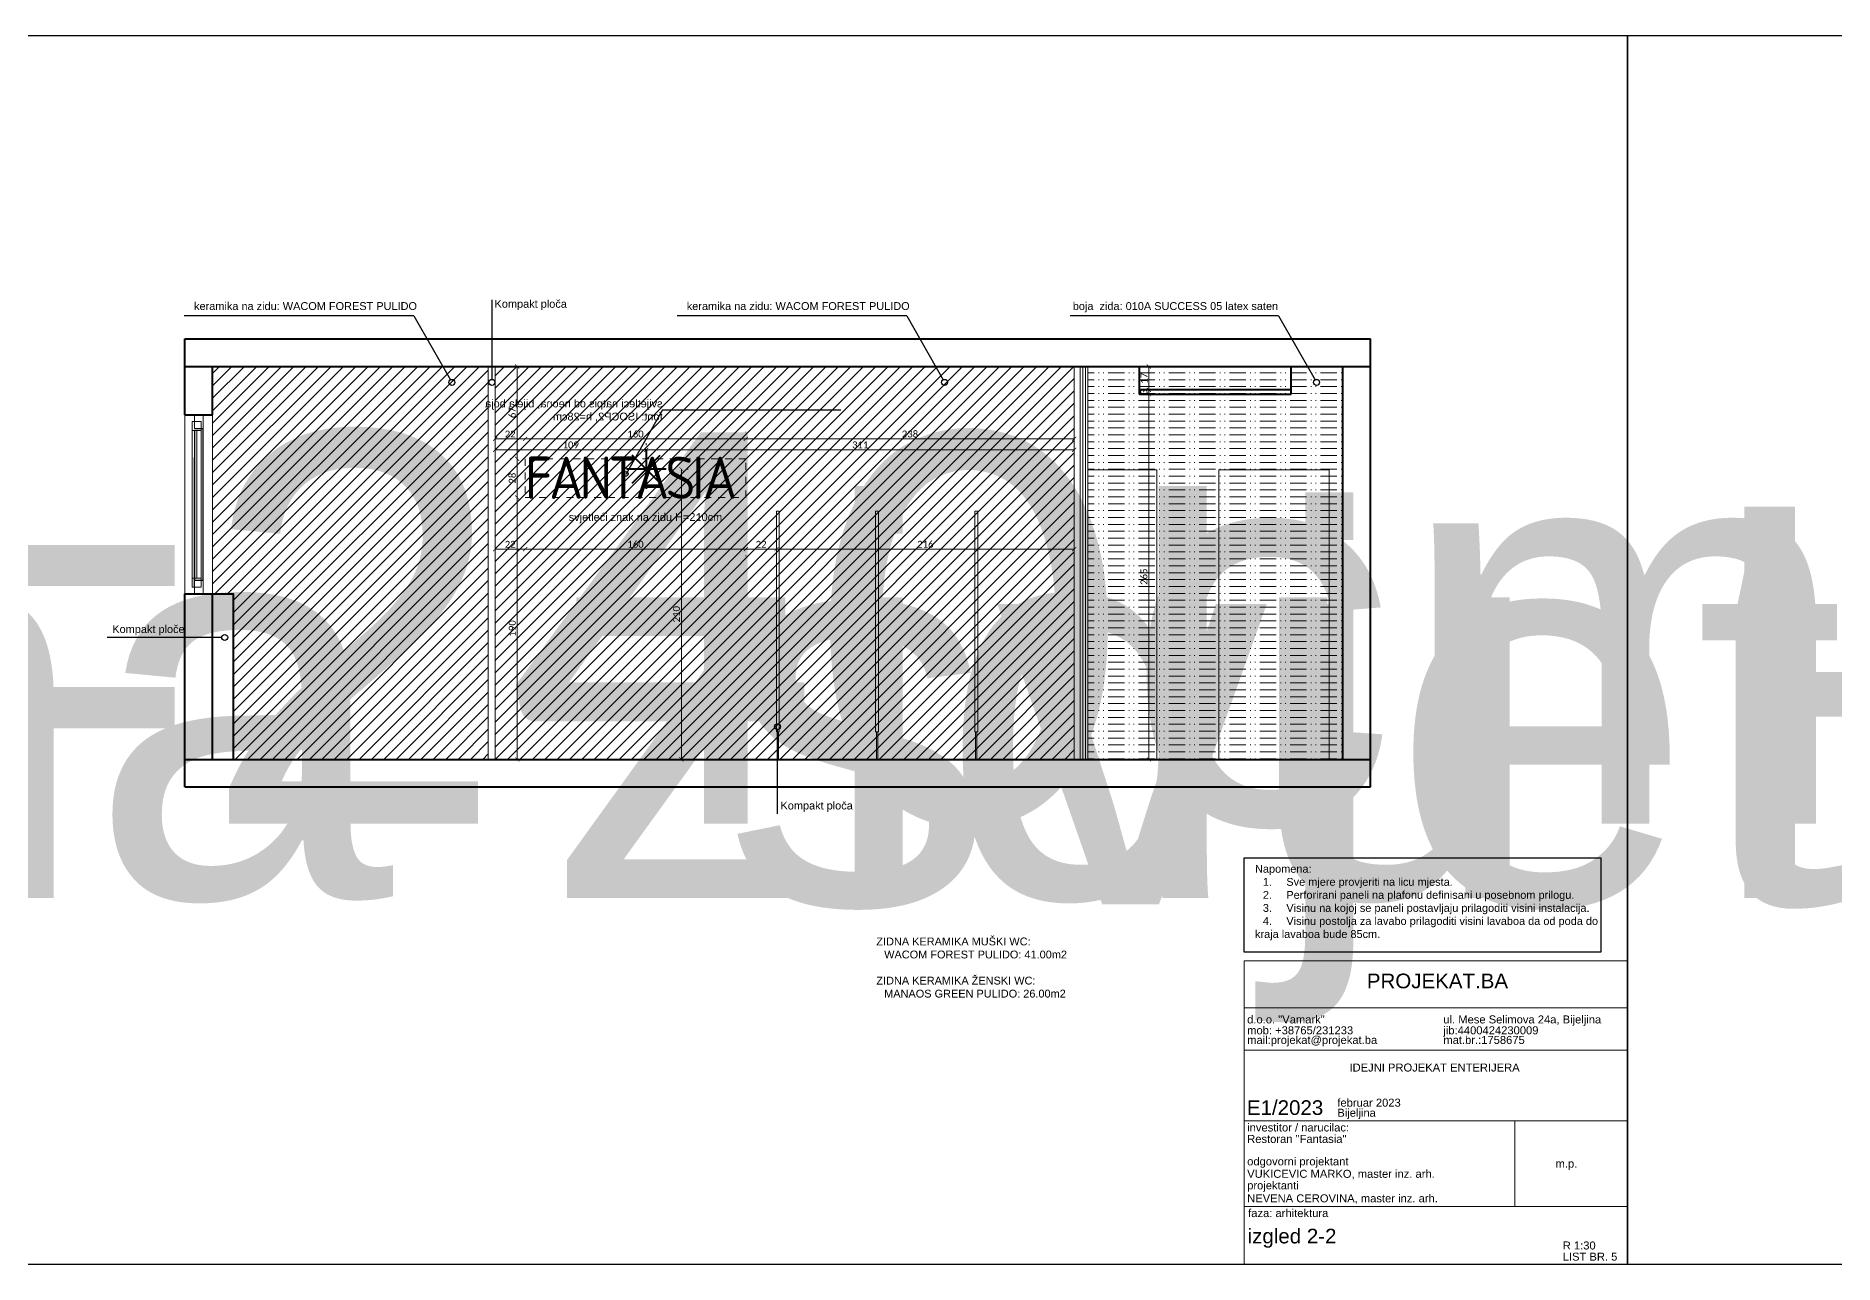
# Model space of a CAD drawing. Header units: centimetres. Extents: x -26724 to 60145, y -23645 to 6771.
# Drawn here: x 7098 to 8403, y 4039 to 4930 of the extents above; entities that cross this region are included whole.
import ezdxf

# ---------------------------------------------------------------- set-up
doc = ezdxf.new("R2010")
doc.units = ezdxf.units.CM
for name, pattern in [('AUSGEZOGEN', [0]), ('DALEKOVOD_VN', [5, 2.5, -2.5]), ('PUNKT2_S9', [0.35, 0.15, -0.1, 0, -0.1])]:
    doc.linetypes.add(name, pattern=pattern)
for name, color, linetype, lineweight in [('2.IZGLED', 7, 'Continuous', 13), ('4.KOTE', 88, 'Continuous', 15), ('kote', 7, 'Continuous', 20), ('XR$5$Fenster', 252, 'PUNKT2_S9', 13), ('XR$5$Tuerrahmen', 252, 'PUNKT2_S9', 13), ('zid', 7, 'Continuous', 40)]:
    doc.layers.add(name, color=color, linetype=linetype, lineweight=lineweight)
doc.layers.add('3.IZGLED 2', color=7, linetype='Continuous', lineweight=9, true_color=0x4a4a4a)
for name, color, linetype in [('pozicije', 7, 'Continuous'), ('tekst', 7, 'Continuous'), ('tekst @ 1', 7, 'Continuous'), ('tekst @ 50', 7, 'Continuous')]:
    doc.layers.add(name, color=color, linetype=linetype)
doc.styles.add('0.15', font='arial.ttf', dxfattribs={"height": 0.15})
doc.styles.add('Notes', font='arial.ttf', dxfattribs={"height": 3})
doc.styles.get("Standard").update_dxf_attribs({"font": 'calibri.ttf'})
doc.dimstyles.new('ja 1 30 izgledi zidova', dxfattribs={"dimtxt": 5, "dimasz": 3, "dimexe": 5, "dimexo": 5, "dimgap": 1, "dimtad": 1, "dimdec": 0, "dimtxsty": 'Standard', "dimblk": 'ARCHTICK', "dimcen": 2.5, "dimclrd": 256, "dimclrt": 7, "dimadec": 0, "dimazin": 0, "dimtfac": 1, "dimtdec": 0, "dimtix": 1, "dimtmove": 1, "dimatfit": 3, "dimldrblk": 'ARCHTICK', "dimfxl": 5, "dimfxlon": 1, "dimlwd": 0, "dimlwe": 9, "dimarcsym": 0})

# ---------------------------------------------------------------- blocks, each defined once
blk = doc.blocks.new('_ArchTick')
at = {"color": 0, "linetype": 'ByBlock', "const_width": 0.15}
blk.add_lwpolyline([(-0.5, -0.5), (0.5, 0.5)], dxfattribs=at)
blk = doc.blocks.new('*D2209')
at = {"layer": '4.KOTE', "color": 0, "lineweight": 9, "transparency": 16777216}
for p, q in [((7900.7, 4673.2), (7910.7, 4673.2)), ((7900.7, 4670.2), (7910.7, 4670.2))]:
    blk.add_line(p, q, dxfattribs=at)
at = {"layer": '4.KOTE', "lineweight": 0, "transparency": 16777216}
for p, q in [((7905.7, 4673.2), (7905.7, 4676.2)), ((7905.7, 4670.2), (7905.7, 4673.2)), ((7905.7, 4670.2), (7905.7, 4667.2))]:
    blk.add_line(p, q, dxfattribs=at)
at = {"layer": 'Defpoints', "color": 0, "transparency": 16777216}
for p in [(7893.2, 4673.2), (7893.2, 4670.2), (7905.7, 4673.2)]:
    blk.add_point(p, dxfattribs=at)
at = {"layer": '4.KOTE', "lineweight": 0, "transparency": 16777216, "xscale": 3, "yscale": 3, "zscale": 3}
for p, rotation in [((7905.7, 4673.2), 270), ((7905.7, 4670.2), 90)]:
    blk.add_blockref('_ArchTick', p, dxfattribs=dict(at, rotation=rotation))
at = {"layer": '4.KOTE', "color": 7, "transparency": 16777216, "insert": (7902.1, 4671.7), "char_height": 5, "attachment_point": 5, "rotation": 90}
blk.add_mtext('3', dxfattribs=at)
blk = doc.blocks.new('*D2210')
at = {"layer": '4.KOTE', "color": 0, "lineweight": 9, "transparency": 16777216}
for p, q in [((7900.7, 4690.2), (7910.7, 4690.2)), ((7900.7, 4673.2), (7910.7, 4673.2))]:
    blk.add_line(p, q, dxfattribs=at)
at = {"layer": '4.KOTE', "lineweight": 0, "transparency": 16777216}
blk.add_line((7905.7, 4673.2), (7905.7, 4690.2), dxfattribs=at)
at = {"layer": 'Defpoints', "color": 0, "transparency": 16777216}
for p in [(7893.2, 4690.2), (7905.7, 4690.2), (7893.2, 4673.2)]:
    blk.add_point(p, dxfattribs=at)
at = {"layer": '4.KOTE', "lineweight": 0, "transparency": 16777216, "xscale": 3, "yscale": 3, "zscale": 3}
for p, rotation in [((7905.7, 4690.2), 90), ((7905.7, 4673.2), 270)]:
    blk.add_blockref('_ArchTick', p, dxfattribs=dict(at, rotation=rotation))
at = {"layer": '4.KOTE', "color": 7, "transparency": 16777216, "insert": (7902.2, 4681.7), "char_height": 5, "attachment_point": 5, "rotation": 90}
blk.add_mtext('17', dxfattribs=at)
blk = doc.blocks.new('*D2276')
at = {"layer": '4.KOTE', "color": 0, "lineweight": 9, "transparency": 16777216}
for p, q in [((7910.7, 4670.2), (7900.7, 4670.2)), ((7910.7, 4405.2), (7900.7, 4405.2))]:
    blk.add_line(p, q, dxfattribs=at)
at = {"layer": '4.KOTE', "lineweight": 0, "transparency": 16777216}
blk.add_line((7905.7, 4670.2), (7905.7, 4405.2), dxfattribs=at)
at = {"layer": 'Defpoints', "color": 0, "transparency": 16777216}
for p in [(8009, 4670.2), (7905.7, 4405.2), (8009, 4405.2)]:
    blk.add_point(p, dxfattribs=at)
at = {"layer": '4.KOTE', "lineweight": 0, "transparency": 16777216, "xscale": 3, "yscale": 3, "zscale": 3}
for p, rotation in [((7905.7, 4670.2), 90), ((7905.7, 4405.2), 270)]:
    blk.add_blockref('_ArchTick', p, dxfattribs=dict(at, rotation=rotation))
at = {"layer": '4.KOTE', "color": 7, "transparency": 16777216, "insert": (7902.1, 4537.7), "char_height": 5, "attachment_point": 5, "rotation": 90}
blk.add_mtext('265', dxfattribs=at)
blk = doc.blocks.new('*U3253')
at = {"layer": 'tekst @ 50', "color": 240, "ltscale": 0.8, "insert": (10016.3, 4588.5, -1316.7), "char_height": 283.795, "attachment_point": 3, "style": 'Notes'}
blk.add_mtext_dynamic_manual_height_columns('svjetle{\\fArial|b0|i0|c238|p34;ći znak na zidu H=}2{\\fCalibri|b0|i0|c238|p34;1}0cm ', width=6247.49, gutter_width=625, heights=[0], dxfattribs=at)
blk = doc.blocks.new('*U3254')
at = {"layer": 'tekst @ 50', "color": 240, "ltscale": 0.8, "insert": (8415.7, 4642.3, -1316.7), "char_height": 283.795, "attachment_point": 3, "style": 'Notes'}
blk.add_mtext_dynamic_manual_height_columns('svjetle{\\fArial|b0|i0|c238|p34;ći znak na zidu H=}2{\\fCalibri|b0|i0|c238|p34;40}cm ', width=6247.49, gutter_width=625, heights=[0], dxfattribs=at)
blk = doc.blocks.new('GTTTTTT')
at = {"layer": 'zid', "color": 1}
for p, q in [((3950.6, 2040.2), (3967.5, 2057.2)), ((3967.5, 2040.2), (3950.6, 2057.2)), ((3959, 2060.7), (3959, 2036.7)), ((3947, 2048.7), (3971, 2048.7))]:
    blk.add_line(p, q, dxfattribs=at)
blk = doc.blocks.new('*U3255')
at = {"layer": 'tekst @ 1', "color": 240, "ltscale": 0.8, "insert": (7596.2, 4583.8, -1195), "char_height": 5.676, "attachment_point": 3, "style": 'Notes'}
blk.add_mtext_dynamic_manual_height_columns('svjetle{\\fArial|b0|i0|c238|p34;ći znak na zidu H=}2{\\fCalibri|b0|i0|c238|p34;1}0cm ', width=124.95, gutter_width=12.5, heights=[0], dxfattribs=at)
at = {"layer": 'tekst @ 50', "color": 240, "ltscale": 0.8, "insert": (7596.2, 4583.8, -1195), "char_height": 283.795, "attachment_point": 1, "style": 'Notes'}
blk.add_mtext_dynamic_manual_height_columns('svjetle{\\fArial|b0|i0|c238|p34;ći znak na zidu H=}2{\\fCalibri|b0|i0|c238|p34;1}0cm ', width=6247.49, gutter_width=625, heights=[0], dxfattribs=at)
blk = doc.blocks.new('*D2799')
at = {"layer": '4.KOTE', "lineweight": 0, "transparency": 16777216}
blk.add_line((7431.5, 4557.7), (7453.3, 4557.7), dxfattribs=at)
at = {"layer": '4.KOTE', "color": 0, "lineweight": 9, "transparency": 16777216}
for p, q in [((7431.5, 4553.1), (7431.5, 4552.7)), ((7453.3, 4553.1), (7453.3, 4552.7))]:
    blk.add_line(p, q, dxfattribs=at)
at = {"layer": 'Defpoints', "color": 0, "transparency": 16777216}
for p in [(7431.5, 4609.8, 1216.7), (7453.3, 4609.8, 1216.7), (7453.3, 4557.7)]:
    blk.add_point(p, dxfattribs=at)
at = {"layer": '4.KOTE', "lineweight": 0, "transparency": 16777216, "xscale": 3, "yscale": 3, "zscale": 3, "rotation": 180}
blk.add_blockref('_ArchTick', (7431.5, 4557.7), dxfattribs=at)
at = {"layer": '4.KOTE', "lineweight": 0, "transparency": 16777216, "xscale": 3, "yscale": 3, "zscale": 3}
blk.add_blockref('_ArchTick', (7453.3, 4557.7), dxfattribs=at)
at = {"layer": '4.KOTE', "color": 7, "transparency": 16777216, "insert": (7442.4, 4561.2), "char_height": 5, "attachment_point": 5}
blk.add_mtext('22', dxfattribs=at)
blk = doc.blocks.new('*D2800')
at = {"layer": '4.KOTE', "lineweight": 0, "transparency": 16777216}
blk.add_line((7453.3, 4557.7), (7613.3, 4557.7), dxfattribs=at)
at = {"layer": '4.KOTE', "color": 0, "lineweight": 9, "transparency": 16777216}
for p, q in [((7453.3, 4553.1), (7453.3, 4552.7)), ((7613.3, 4552.9), (7613.3, 4552.7))]:
    blk.add_line(p, q, dxfattribs=at)
at = {"layer": 'Defpoints', "color": 0, "transparency": 16777216}
for p in [(7453.3, 4609.8, 1216.7), (7613.3, 4582.8, 1216.7), (7613.3, 4557.7)]:
    blk.add_point(p, dxfattribs=at)
at = {"layer": '4.KOTE', "lineweight": 0, "transparency": 16777216, "xscale": 3, "yscale": 3, "zscale": 3, "rotation": 180}
blk.add_blockref('_ArchTick', (7453.3, 4557.7), dxfattribs=at)
at = {"layer": '4.KOTE', "lineweight": 0, "transparency": 16777216, "xscale": 3, "yscale": 3, "zscale": 3}
blk.add_blockref('_ArchTick', (7613.3, 4557.7), dxfattribs=at)
at = {"layer": '4.KOTE', "color": 7, "transparency": 16777216, "insert": (7533.3, 4561.2), "char_height": 5, "attachment_point": 5}
blk.add_mtext('160', dxfattribs=at)
blk = doc.blocks.new('*D2801')
at = {"layer": '4.KOTE', "lineweight": 0, "transparency": 16777216}
blk.add_line((7613.3, 4557.7), (7635.5, 4557.7), dxfattribs=at)
at = {"layer": '4.KOTE', "color": 0, "lineweight": 9, "transparency": 16777216}
for p, q in [((7613.3, 4553), (7613.3, 4552.7)), ((7635.5, 4562.7), (7635.5, 4552.7))]:
    blk.add_line(p, q, dxfattribs=at)
at = {"layer": 'Defpoints', "color": 0, "transparency": 16777216}
for p in [(7613.3, 4595.2, 1216.7), (7635.5, 4585.2), (7635.5, 4557.7)]:
    blk.add_point(p, dxfattribs=at)
at = {"layer": '4.KOTE', "lineweight": 0, "transparency": 16777216, "xscale": 3, "yscale": 3, "zscale": 3, "rotation": 180}
blk.add_blockref('_ArchTick', (7613.3, 4557.7), dxfattribs=at)
at = {"layer": '4.KOTE', "lineweight": 0, "transparency": 16777216, "xscale": 3, "yscale": 3, "zscale": 3}
blk.add_blockref('_ArchTick', (7635.5, 4557.7), dxfattribs=at)
at = {"layer": '4.KOTE', "color": 7, "transparency": 16777216, "insert": (7624.4, 4561.2), "char_height": 5, "attachment_point": 5}
blk.add_mtext('22', dxfattribs=at)
blk = doc.blocks.new('*D2802')
at = {"layer": '4.KOTE', "color": 0, "lineweight": 9, "transparency": 16777216}
for p, q in [((7635.5, 4562.7), (7635.5, 4552.7)), ((7851.5, 4553.3), (7851.5, 4552.7))]:
    blk.add_line(p, q, dxfattribs=at)
at = {"layer": '4.KOTE', "lineweight": 0, "transparency": 16777216}
blk.add_line((7635.5, 4557.7), (7851.5, 4557.7), dxfattribs=at)
at = {"layer": 'Defpoints', "color": 0, "transparency": 16777216}
for p in [(7851.5, 4628.8, 1216.7), (7635.5, 4585.2), (7851.5, 4557.7)]:
    blk.add_point(p, dxfattribs=at)
at = {"layer": '4.KOTE', "lineweight": 0, "transparency": 16777216, "xscale": 3, "yscale": 3, "zscale": 3, "rotation": 180}
blk.add_blockref('_ArchTick', (7635.5, 4557.7), dxfattribs=at)
at = {"layer": '4.KOTE', "lineweight": 0, "transparency": 16777216, "xscale": 3, "yscale": 3, "zscale": 3}
blk.add_blockref('_ArchTick', (7851.5, 4557.7), dxfattribs=at)
at = {"layer": '4.KOTE', "color": 7, "transparency": 16777216, "insert": (7743.5, 4561.2), "char_height": 5, "attachment_point": 5}
blk.add_mtext('216', dxfattribs=at)
blk = doc.blocks.new('*D2803')
at = {"layer": '4.KOTE', "lineweight": 0, "transparency": 16777216}
blk.add_line((7431.5, 4637.7), (7453.3, 4637.7), dxfattribs=at)
at = {"layer": '4.KOTE', "color": 0, "lineweight": 9, "transparency": 16777216}
for p, q in [((7431.5, 4632.8), (7431.5, 4632.7)), ((7453.3, 4642.5), (7453.3, 4642.7))]:
    blk.add_line(p, q, dxfattribs=at)
at = {"layer": 'Defpoints', "color": 0, "transparency": 16777216}
for p in [(7431.5, 4647.2, 1216.7), (7453.3, 4637.7), (7453.3, 4623.2, 1216.7)]:
    blk.add_point(p, dxfattribs=at)
at = {"layer": '4.KOTE', "lineweight": 0, "transparency": 16777216, "xscale": 3, "yscale": 3, "zscale": 3, "rotation": 180}
blk.add_blockref('_ArchTick', (7431.5, 4637.7), dxfattribs=at)
at = {"layer": '4.KOTE', "lineweight": 0, "transparency": 16777216, "xscale": 3, "yscale": 3, "zscale": 3}
blk.add_blockref('_ArchTick', (7453.3, 4637.7), dxfattribs=at)
at = {"layer": '4.KOTE', "color": 7, "transparency": 16777216, "insert": (7442.4, 4641.2), "char_height": 5, "attachment_point": 5}
blk.add_mtext('22', dxfattribs=at)
blk = doc.blocks.new('*D2804')
at = {"layer": '4.KOTE', "color": 0, "lineweight": 9, "transparency": 16777216}
for p, q in [((7453.3, 4642.5), (7453.3, 4642.7)), ((7613.3, 4642.5), (7613.3, 4642.7))]:
    blk.add_line(p, q, dxfattribs=at)
at = {"layer": '4.KOTE', "lineweight": 0, "transparency": 16777216}
blk.add_line((7453.3, 4637.7), (7613.3, 4637.7), dxfattribs=at)
at = {"layer": 'Defpoints', "color": 0, "transparency": 16777216}
for p in [(7613.3, 4637.7), (7453.3, 4623.2, 1216.7), (7613.3, 4623.2, 1216.7)]:
    blk.add_point(p, dxfattribs=at)
at = {"layer": '4.KOTE', "lineweight": 0, "transparency": 16777216, "xscale": 3, "yscale": 3, "zscale": 3, "rotation": 180}
blk.add_blockref('_ArchTick', (7453.3, 4637.7), dxfattribs=at)
at = {"layer": '4.KOTE', "lineweight": 0, "transparency": 16777216, "xscale": 3, "yscale": 3, "zscale": 3}
blk.add_blockref('_ArchTick', (7613.3, 4637.7), dxfattribs=at)
at = {"layer": '4.KOTE', "color": 7, "transparency": 16777216, "insert": (7533.3, 4641.2), "char_height": 5, "attachment_point": 5}
blk.add_mtext('160', dxfattribs=at)
blk = doc.blocks.new('*D2805')
at = {"layer": '4.KOTE', "color": 0, "lineweight": 9, "transparency": 16777216}
for p, q in [((7613.3, 4642.5), (7613.3, 4642.7)), ((7851.5, 4642.6), (7851.5, 4642.7))]:
    blk.add_line(p, q, dxfattribs=at)
at = {"layer": '4.KOTE', "lineweight": 0, "transparency": 16777216}
blk.add_line((7613.3, 4637.7), (7851.5, 4637.7), dxfattribs=at)
at = {"layer": 'Defpoints', "color": 0, "transparency": 16777216}
for p in [(7851.5, 4637.7, 1216.7), (7851.5, 4637.7), (7613.3, 4623.2, 1216.7)]:
    blk.add_point(p, dxfattribs=at)
at = {"layer": '4.KOTE', "lineweight": 0, "transparency": 16777216, "xscale": 3, "yscale": 3, "zscale": 3, "rotation": 180}
blk.add_blockref('_ArchTick', (7613.3, 4637.7), dxfattribs=at)
at = {"layer": '4.KOTE', "lineweight": 0, "transparency": 16777216, "xscale": 3, "yscale": 3, "zscale": 3}
blk.add_blockref('_ArchTick', (7851.5, 4637.7), dxfattribs=at)
at = {"layer": '4.KOTE', "color": 7, "transparency": 16777216, "insert": (7732.4, 4641.2), "char_height": 5, "attachment_point": 5}
blk.add_mtext('238', dxfattribs=at)
blk = doc.blocks.new('*D2806')
at = {"layer": '4.KOTE', "color": 0, "lineweight": 9, "transparency": 16777216}
for p, q in [((7452.5, 4690.2), (7442.5, 4690.2)), ((7443, 4623.2), (7442.5, 4623.2))]:
    blk.add_line(p, q, dxfattribs=at)
at = {"layer": '4.KOTE', "lineweight": 0, "transparency": 16777216}
blk.add_line((7447.5, 4690.2), (7447.5, 4623.2), dxfattribs=at)
at = {"layer": 'Defpoints', "color": 0, "transparency": 16777216}
for p in [(7500.3, 4690.2), (7447.5, 4623.2), (7500.3, 4623.2, 1216.7)]:
    blk.add_point(p, dxfattribs=at)
at = {"layer": '4.KOTE', "lineweight": 0, "transparency": 16777216, "xscale": 3, "yscale": 3, "zscale": 3}
for p, rotation in [((7447.5, 4690.2), 90), ((7447.5, 4623.2), 270)]:
    blk.add_blockref('_ArchTick', p, dxfattribs=dict(at, rotation=rotation))
at = {"layer": '4.KOTE', "color": 7, "transparency": 16777216, "insert": (7443.9, 4656.7), "char_height": 5, "attachment_point": 5, "rotation": 90}
blk.add_mtext('67', dxfattribs=at)
blk = doc.blocks.new('*D2807')
at = {"layer": '4.KOTE', "color": 0, "lineweight": 9, "transparency": 16777216}
for p, q in [((7443, 4623.2), (7442.5, 4623.2)), ((7442.6, 4595.2), (7442.5, 4595.2))]:
    blk.add_line(p, q, dxfattribs=at)
at = {"layer": '4.KOTE', "lineweight": 0, "transparency": 16777216}
blk.add_line((7447.5, 4623.2), (7447.5, 4595.2), dxfattribs=at)
at = {"layer": 'Defpoints', "color": 0, "transparency": 16777216}
for p in [(7500.3, 4623.2, 1216.7), (7447.5, 4595.2), (7453.3, 4595.2, 1216.7)]:
    blk.add_point(p, dxfattribs=at)
at = {"layer": '4.KOTE', "lineweight": 0, "transparency": 16777216, "xscale": 3, "yscale": 3, "zscale": 3}
for p, rotation in [((7447.5, 4623.2), 90), ((7447.5, 4595.2), 270)]:
    blk.add_blockref('_ArchTick', p, dxfattribs=dict(at, rotation=rotation))
at = {"layer": '4.KOTE', "color": 7, "transparency": 16777216, "insert": (7443.9, 4609.2), "char_height": 5, "attachment_point": 5, "rotation": 90}
blk.add_mtext('28', dxfattribs=at)
blk = doc.blocks.new('*D2808')
at = {"layer": '4.KOTE', "color": 0, "lineweight": 9, "transparency": 16777216}
for p, q in [((7442.6, 4595.2), (7442.5, 4595.2)), ((7448.6, 4405.2), (7442.5, 4405.2))]:
    blk.add_line(p, q, dxfattribs=at)
at = {"layer": '4.KOTE', "lineweight": 0, "transparency": 16777216}
blk.add_line((7447.5, 4595.2), (7447.5, 4405.2), dxfattribs=at)
at = {"layer": 'Defpoints', "color": 0, "transparency": 16777216}
for p in [(7453.3, 4595.2, 1216.7), (7447.5, 4405.2), (7453.6, 4405.2)]:
    blk.add_point(p, dxfattribs=at)
at = {"layer": '4.KOTE', "lineweight": 0, "transparency": 16777216, "xscale": 3, "yscale": 3, "zscale": 3}
for p, rotation in [((7447.5, 4595.2), 90), ((7447.5, 4405.2), 270)]:
    blk.add_blockref('_ArchTick', p, dxfattribs=dict(at, rotation=rotation))
at = {"layer": '4.KOTE', "color": 7, "transparency": 16777216, "insert": (7443.9, 4500.2), "char_height": 5, "attachment_point": 5, "rotation": 90}
blk.add_mtext('190', dxfattribs=at)
blk = doc.blocks.new('*D2809')
at = {"layer": '4.KOTE', "lineweight": 0, "transparency": 16777216}
blk.add_line((7566.6, 4615.7), (7566.6, 4405.2), dxfattribs=at)
at = {"layer": '4.KOTE', "color": 0, "lineweight": 9, "transparency": 16777216}
for p, q in [((7570.3, 4615.7), (7571.6, 4615.7)), ((7561.6, 4405.2), (7571.6, 4405.2))]:
    blk.add_line(p, q, dxfattribs=at)
at = {"layer": 'Defpoints', "color": 0, "transparency": 16777216}
for p in [(7555.4, 4615.7, 121.7), (7555.4, 4405.2), (7566.6, 4405.2)]:
    blk.add_point(p, dxfattribs=at)
at = {"layer": '4.KOTE', "lineweight": 0, "transparency": 16777216, "xscale": 3, "yscale": 3, "zscale": 3}
for p, rotation in [((7566.6, 4615.7), 90), ((7566.6, 4405.2), 270)]:
    blk.add_blockref('_ArchTick', p, dxfattribs=dict(at, rotation=rotation))
at = {"layer": '4.KOTE', "color": 7, "transparency": 16777216, "insert": (7563, 4510.5), "char_height": 5, "attachment_point": 5, "rotation": 90}
blk.add_mtext('210', dxfattribs=at)
blk = doc.blocks.new('*D2810')
at = {"layer": '4.KOTE', "color": 0, "lineweight": 9, "transparency": 16777216}
for p, q in [((7541, 4633.7), (7541, 4634.7)), ((7851.5, 4634.6), (7851.5, 4634.7))]:
    blk.add_line(p, q, dxfattribs=at)
at = {"layer": '4.KOTE', "lineweight": 0, "transparency": 16777216}
blk.add_line((7541, 4629.7), (7851.5, 4629.7), dxfattribs=at)
at = {"layer": 'Defpoints', "color": 0, "transparency": 16777216}
for p in [(7541, 4622.5, 121.7), (7851.5, 4629.7), (7851.5, 4622.5, 1216.7)]:
    blk.add_point(p, dxfattribs=at)
at = {"layer": '4.KOTE', "lineweight": 0, "transparency": 16777216, "xscale": 3, "yscale": 3, "zscale": 3, "rotation": 180}
blk.add_blockref('_ArchTick', (7541, 4629.7), dxfattribs=at)
at = {"layer": '4.KOTE', "lineweight": 0, "transparency": 16777216, "xscale": 3, "yscale": 3, "zscale": 3}
blk.add_blockref('_ArchTick', (7851.5, 4629.7), dxfattribs=at)
at = {"layer": '4.KOTE', "color": 7, "transparency": 16777216, "insert": (7696.3, 4633.3), "char_height": 5, "attachment_point": 5}
blk.add_mtext('311', dxfattribs=at)
blk = doc.blocks.new('*D2812')
at = {"layer": '4.KOTE', "color": 0, "lineweight": 9, "transparency": 16777216}
for p, q in [((7431.5, 4634.6), (7431.5, 4634.7)), ((7541, 4633.2), (7541, 4634.7))]:
    blk.add_line(p, q, dxfattribs=at)
at = {"layer": '4.KOTE', "lineweight": 0, "transparency": 16777216}
blk.add_line((7541, 4629.7), (7431.5, 4629.7), dxfattribs=at)
at = {"layer": 'Defpoints', "color": 0, "transparency": 16777216}
for p in [(7431.5, 4629.7), (7431.5, 4624.4, 1216.7), (7541, 4615.7, 121.7)]:
    blk.add_point(p, dxfattribs=at)
at = {"layer": '4.KOTE', "lineweight": 0, "transparency": 16777216, "xscale": 3, "yscale": 3, "zscale": 3, "rotation": 180}
blk.add_blockref('_ArchTick', (7431.5, 4629.7), dxfattribs=at)
at = {"layer": '4.KOTE', "lineweight": 0, "transparency": 16777216, "xscale": 3, "yscale": 3, "zscale": 3}
blk.add_blockref('_ArchTick', (7541, 4629.7), dxfattribs=at)
at = {"layer": '4.KOTE', "color": 7, "transparency": 16777216, "insert": (7486.3, 4633.3), "char_height": 5, "attachment_point": 5}
blk.add_mtext('109', dxfattribs=at)
blk = doc.blocks.new('Z6666ZZZ')
at = {"layer": 'tekst @ 50', "color": 7, "ltscale": 0.8, "insert": (8913.4, 3743.3, 1216.7), "char_height": 38.269, "attachment_point": 7, "line_spacing_factor": 0.313566, "style": 'Notes'}
blk.add_mtext_dynamic_manual_height_columns('\\pi-128.07803,l153.07796,t76.53898,153.07796;{\\Fisocp2|c0;\\T0.89;FANTASIA}', width=38.269, gutter_width=750, heights=[0], dxfattribs=at)

msp = doc.modelspace()

# ---------------------------------------------------------------- hatches: boundary and pattern name
at = {"layer": '3.IZGLED 2'}
h = msp.add_hatch(dxfattribs=at)
h.set_pattern_fill('ANSI31', color=256, scale=2)
h.paths.add_polyline_path([(7851.5, 4690.2), (7431.5, 4690.2), (7431.5, 4405.2), (7851.5, 4405.2)])
edge = h.paths.add_edge_path()
edge.add_line((7241.5, 4405.8), (7241.5, 4525.2))
edge.add_line((7241.5, 4525.2), (7226.5, 4525.2))
edge.add_line((7226.5, 4525.2), (7226.5, 4690.2))
edge.add_line((7226.5, 4690.2), (7426.5, 4690.2))
edge.add_line((7426.5, 4690.2), (7426.5, 4405.2))
edge.add_line((7426.5, 4405.2), (7241.5, 4405.2))
at = {"layer": '4.KOTE', "true_color": 0x636466}
h = msp.add_hatch(dxfattribs=at)
h.set_pattern_fill('ACAD_ISO12W100', color=251)
h.set_pattern_definition([(0, (-1473.9013, 820.6236), (0, 5), [12, -3, 0.5, -3, 0.5, -3])])
h.paths.add_polyline_path([(8036.5, 4615.2), (8036.5, 4405.2), (8046.5, 4405.2), (8046.5, 4690.2), (7861.5, 4690.2), (7861.5, 4615.2), (7911.5, 4615.2), (7911.5, 4405.2), (7956.5, 4405.2), (7956.5, 4615.2)])
h.paths.add_polyline_path([(7956.5, 4615.2), (7956.5, 4405.2), (8036.5, 4405.2), (8036.5, 4615.2)], flags=17)
h.paths.add_polyline_path([(7861.5, 4405.2), (7911.5, 4405.2), (7911.5, 4615.2), (7861.5, 4615.2)])

# ---------------------------------------------------------------- linework, layer by layer
at = {"layer": '2.IZGLED'}
for p, q in [((7426.5, 4405.2, 1216.7), (7426.5, 4690.2, 1216.7)), ((7431.5, 4405.2, 1216.7), (7431.5, 4690.2, 1216.7)), ((7855.8, 4690.2), (7855.8, 4405.2)), ((7855.8, 4690.2), (7855.8, 4405.2)), ((7857.8, 4690.2), (7857.8, 4405.2)), ((7857.8, 4690.2), (7857.8, 4405.2)), ((7859.8, 4690.2), (7859.8, 4405.2)), ((7859.8, 4690.2), (7859.8, 4405.2)), ((7206.5, 4525.2), (7206.5, 4655.2)), ((7226.5, 4655.2), (7226.5, 4525.2)), ((7636, 4425.2), (7636, 4405.2)), ((7637, 4425.2), (7637, 4405.2)), ((7708, 4425.2), (7708, 4405.2)), ((7709, 4425.2), (7709, 4405.2)), ((7780, 4425.2), (7780, 4405.2)), ((7781, 4425.2), (7781, 4405.2))]:
    msp.add_line(p, q, dxfattribs=at)
at = {"layer": '2.IZGLED', "elevation": -1316.7}
msp.add_lwpolyline([(7911.5, 4405.2), (7911.5, 4615.2), (7861.5, 4615.2)], dxfattribs=at)
at = {"layer": '2.IZGLED'}
msp.add_lwpolyline([(8036.5, 4405.2), (8036.5, 4615.2), (7956.5, 4615.2), (7956.5, 4405.2)], dxfattribs=at)
for points in [[(7637.5, 4425.2), (7637.5, 4585.2), (7635.5, 4585.2), (7635.5, 4425.2)], [(7709.5, 4425.2), (7709.5, 4585.2), (7707.5, 4585.2), (7707.5, 4425.2)], [(7781.5, 4425.2), (7781.5, 4585.2), (7779.5, 4585.2), (7779.5, 4425.2)]]:
    msp.add_lwpolyline(points, close=True, dxfattribs=at)
at = {"layer": '3.IZGLED 2'}
for p, q in [((7851.5, 4405.2, 1216.7), (7851.5, 4690.2, 1216.7)), ((7851.5, 4405.2, 1216.7), (7851.5, 4690.2, 1216.7)), ((7861.5, 4405.2, 1216.7), (7861.5, 4690.2, 1216.7)), ((7861.5, 4405.2, 1216.7), (7861.5, 4690.2, 1216.7))]:
    msp.add_line(p, q, dxfattribs=at)
at = {"layer": '4.KOTE', "color": 7, "linetype": 'DALEKOVOD_VN', "ltscale": 2, "elevation": 1216.7}
msp.add_lwpolyline([(7613.3, 4623.2), (7453.3, 4623.2), (7453.3, 4595.2), (7613.3, 4595.2), (7613.3, 4623.2)], dxfattribs=at)
at = {"layer": 'kote', "color": 0}
for p, q in [((7974.9, 4259), (8252.8, 4259)), ((7974.9, 4039), (7974.9, 4259)), ((7974.9, 4224.9), (8252.8, 4224.9)), ((7974.9, 4194.3), (8252.8, 4194.3)), ((7974.9, 4142.9), (8252.8, 4142.9)), ((8171.1, 4142.9), (8171.1, 4080.8)), ((8252.8, 4080.8), (7974.9, 4080.8))]:
    msp.add_line(p, q, dxfattribs=at)
at = {"layer": 'tekst'}
for p, q in [((7429.1, 4738.5), (7429.1, 4680.9)), ((7372.5, 4726.9), (7399, 4680.6)), ((7730, 4726.9), (7756.5, 4680.6)), ((7999.8, 4726.9), (8026.3, 4680.6)), ((7553, 4658.7, 730), (7526.2, 4611.9, 730)), ((7636.3, 4365.6), (7636.3, 4426.8))]:
    msp.add_line(p, q, dxfattribs=at)
at = {"layer": 'tekst', "ltscale": 0.8}
for points in [[(7372.5, 4726.9), (7206, 4726.9)], [(7730, 4726.9), (7563.4, 4726.9)], [(7999.8, 4726.9), (7848.5, 4726.9)]]:
    msp.add_lwpolyline(points, dxfattribs=at)
for points, elevation in [([(7553, 4658.7), (7682.2, 4658.7)], 121.7), ([(7233.1, 4493.6), (7150.1, 4493.6)], 275.3)]:
    msp.add_lwpolyline(points, dxfattribs=dict(at, elevation=elevation))
at = {"layer": 'tekst', "lineweight": 25}
msp.add_lwpolyline([(7974.9, 4333.8), (8233.6, 4333.8), (8233.6, 4265.3), (7974.9, 4265.3)], close=True, dxfattribs=at)
at = {"layer": 'tekst', "color": 30}
for centre, radius in [((7400.1, 4678.7), 2.16), ((7429.1, 4678.7), 2.16), ((7757.5, 4678.7), 2.16), ((8027.3, 4678.7), 2.16), ((7526.2, 4612.3, 730), 1.73), ((7235.3, 4493.6, 275.3), 2.16), ((7636.3, 4428.9), 2.16)]:
    msp.add_circle(centre, radius, dxfattribs=at)
at = {"layer": 'XR$5$Fenster', "color": 7, "linetype": 'AUSGEZOGEN', "lineweight": 18, "transparency": 33554687}
for p, q in [((7211.8, 4650.2), (7211.8, 4643.7)), ((7211.8, 4650.2), (7218.3, 4650.2)), ((7211.8, 4643.7), (7211.8, 4650.2)), ((7211.8, 4650.2), (7218.3, 4650.2)), ((7211.8, 4650.2), (7211.8, 4650.2)), ((7211.8, 4650.2), (7218.3, 4650.2)), ((7211.8, 4650.2), (7218.3, 4650.2)), ((7211.8, 4650.2), (7211.8, 4650.2)), ((7211.8, 4650.2), (7211.8, 4643.7)), ((7211.8, 4643.7), (7211.8, 4650.2)), ((7211.8, 4536.7), (7211.8, 4643.7)), ((7211.8, 4643.7), (7211.8, 4536.7)), ((7211.8, 4536.7), (7211.8, 4643.7)), ((7211.8, 4643.7), (7211.8, 4536.7)), ((7211.8, 4536.7), (7211.8, 4643.7)), ((7211.8, 4643.7), (7211.8, 4536.7)), ((7211.8, 4536.7), (7211.8, 4643.7)), ((7211.8, 4643.7), (7211.8, 4536.7)), ((7211.8, 4643.7), (7218.3, 4643.7)), ((7211.8, 4643.7), (7218.3, 4643.7)), ((7211.8, 4643.7), (7211.8, 4643.7)), ((7211.8, 4643.7), (7218.3, 4643.7)), ((7211.8, 4643.7), (7218.3, 4643.7)), ((7211.8, 4643.7), (7211.8, 4643.7)), ((7211.8, 4643.7), (7218.3, 4643.7)), ((7211.8, 4643.7), (7218.3, 4643.7)), ((7211.8, 4643.7), (7211.8, 4643.7)), ((7211.8, 4643.7), (7218.3, 4643.7)), ((7211.8, 4643.7), (7218.3, 4643.7)), ((7211.8, 4643.7), (7211.8, 4643.7)), ((7211.8, 4643.7), (7218.3, 4643.7)), ((7211.8, 4643.7), (7211.8, 4643.7)), ((7211.8, 4643.7), (7218.3, 4643.7)), ((7211.8, 4643.7), (7218.3, 4643.7)), ((7211.8, 4643.7), (7218.3, 4643.7)), ((7211.8, 4643.7), (7211.8, 4643.7)), ((7213.3, 4655.2), (7213.3, 4645.2)), ((7213.3, 4655.2), (7219.8, 4655.2)), ((7213.3, 4645.2), (7213.3, 4655.2)), ((7213.3, 4655.2), (7219.8, 4655.2)), ((7213.3, 4655.2), (7213.3, 4655.2)), ((7213.3, 4655.2), (7219.8, 4655.2)), ((7213.3, 4655.2), (7219.8, 4655.2)), ((7213.3, 4655.2), (7213.3, 4655.2)), ((7213.3, 4655.2), (7213.3, 4645.2)), ((7213.3, 4645.2), (7213.3, 4655.2)), ((7213.3, 4655.2), (7219.8, 4655.2)), ((7213.3, 4645.2), (7213.3, 4655.2)), ((7213.3, 4645.2), (7219.8, 4645.2)), ((7213.3, 4645.2), (7219.8, 4645.2)), ((7213.3, 4645.2), (7213.3, 4645.2)), ((7213.3, 4645.2), (7219.8, 4645.2)), ((7213.3, 4645.2), (7219.8, 4645.2)), ((7213.3, 4645.2), (7213.3, 4645.2)), ((7213.3, 4645.2), (7219.8, 4645.2)), ((7213.3, 4645.2), (7219.8, 4645.2)), ((7213.3, 4645.2), (7213.3, 4645.2)), ((7213.3, 4645.2), (7219.8, 4645.2)), ((7213.3, 4645.2), (7219.8, 4645.2)), ((7213.3, 4645.2), (7213.3, 4645.2)), ((7213.3, 4645.2), (7219.8, 4645.2)), ((7213.3, 4645.2), (7213.3, 4645.2)), ((7213.3, 4645.2), (7219.8, 4645.2)), ((7213.3, 4645.2), (7219.8, 4645.2)), ((7213.3, 4645.2), (7219.8, 4645.2)), ((7213.3, 4645.2), (7213.3, 4645.2)), ((7219.8, 4645.2), (7213.3, 4645.2)), ((7215, 4536.7), (7215, 4643.7)), ((7215, 4536.7), (7215, 4643.7)), ((7218.3, 4643.7), (7218.3, 4650.2)), ((7218.3, 4650.2), (7218.3, 4643.7)), ((7218.3, 4650.2), (7218.3, 4650.2)), ((7218.3, 4650.2), (7218.3, 4650.2)), ((7218.3, 4650.2), (7218.3, 4643.7)), ((7218.3, 4643.7), (7218.3, 4650.2)), ((7218.3, 4643.7), (7218.3, 4536.7)), ((7218.3, 4536.7), (7218.3, 4643.7)), ((7218.3, 4536.7), (7218.3, 4643.7)), ((7218.3, 4643.7), (7218.3, 4536.7)), ((7218.3, 4643.7), (7218.3, 4536.7)), ((7218.3, 4536.7), (7218.3, 4643.7)), ((7218.3, 4536.7), (7218.3, 4643.7)), ((7218.3, 4643.7), (7218.3, 4536.7)), ((7218.3, 4643.7), (7218.3, 4643.7)), ((7218.3, 4643.7), (7218.3, 4643.7)), ((7218.3, 4643.7), (7218.3, 4643.7)), ((7218.3, 4643.7), (7218.3, 4643.7)), ((7218.3, 4643.7), (7218.3, 4643.7)), ((7218.3, 4643.7), (7218.3, 4643.7)), ((7219.8, 4645.2), (7219.8, 4655.2)), ((7219.8, 4655.2), (7219.8, 4645.2)), ((7219.8, 4655.2), (7219.8, 4655.2)), ((7219.8, 4655.2), (7219.8, 4655.2)), ((7219.8, 4655.2), (7219.8, 4645.2)), ((7219.8, 4645.2), (7219.8, 4655.2)), ((7219.8, 4655.2), (7219.8, 4655.2)), ((7219.8, 4655.2), (7219.8, 4645.2)), ((7219.8, 4645.2), (7219.8, 4645.2)), ((7219.8, 4645.2), (7219.8, 4645.2)), ((7219.8, 4645.2), (7219.8, 4645.2)), ((7219.8, 4645.2), (7219.8, 4645.2)), ((7219.8, 4645.2), (7219.8, 4645.2)), ((7219.8, 4645.2), (7219.8, 4645.2)), ((7211.8, 4536.7), (7218.3, 4536.7)), ((7211.8, 4536.7), (7218.3, 4536.7)), ((7211.8, 4536.7), (7211.8, 4536.7)), ((7211.8, 4536.7), (7218.3, 4536.7)), ((7211.8, 4536.7), (7218.3, 4536.7)), ((7211.8, 4536.7), (7211.8, 4536.7)), ((7211.8, 4536.7), (7218.3, 4536.7)), ((7211.8, 4536.7), (7218.3, 4536.7)), ((7211.8, 4536.7), (7211.8, 4536.7)), ((7211.8, 4536.7), (7218.3, 4536.7)), ((7211.8, 4536.7), (7218.3, 4536.7)), ((7211.8, 4536.7), (7211.8, 4536.7)), ((7211.8, 4530.2), (7211.8, 4536.7)), ((7211.8, 4536.7), (7218.3, 4536.7)), ((7211.8, 4536.7), (7211.8, 4536.7)), ((7211.8, 4536.7), (7218.3, 4536.7)), ((7211.8, 4536.7), (7218.3, 4536.7)), ((7211.8, 4536.7), (7211.8, 4530.2)), ((7211.8, 4536.7), (7218.3, 4536.7)), ((7211.8, 4530.2), (7211.8, 4536.7)), ((7211.8, 4536.7), (7211.8, 4536.7)), ((7211.8, 4536.7), (7211.8, 4530.2)), ((7211.8, 4530.2), (7218.3, 4530.2)), ((7211.8, 4530.2), (7218.3, 4530.2)), ((7211.8, 4530.2), (7211.8, 4530.2)), ((7211.8, 4530.2), (7218.3, 4530.2)), ((7211.8, 4530.2), (7218.3, 4530.2)), ((7211.8, 4530.2), (7211.8, 4530.2)), ((7213.3, 4535.2), (7219.8, 4535.2)), ((7213.3, 4535.2), (7219.8, 4535.2)), ((7213.3, 4535.2), (7213.3, 4535.2)), ((7213.3, 4535.2), (7219.8, 4535.2)), ((7213.3, 4535.2), (7219.8, 4535.2)), ((7213.3, 4535.2), (7213.3, 4535.2)), ((7213.3, 4535.2), (7219.8, 4535.2)), ((7213.3, 4535.2), (7219.8, 4535.2)), ((7213.3, 4535.2), (7213.3, 4535.2)), ((7213.3, 4535.2), (7219.8, 4535.2)), ((7213.3, 4535.2), (7219.8, 4535.2)), ((7213.3, 4535.2), (7213.3, 4535.2)), ((7213.3, 4525.2), (7213.3, 4535.2)), ((7213.3, 4535.2), (7219.8, 4535.2)), ((7213.3, 4535.2), (7213.3, 4535.2)), ((7213.3, 4535.2), (7219.8, 4535.2)), ((7213.3, 4535.2), (7219.8, 4535.2)), ((7213.3, 4535.2), (7213.3, 4525.2)), ((7213.3, 4535.2), (7219.8, 4535.2)), ((7213.3, 4525.2), (7213.3, 4535.2)), ((7213.3, 4535.2), (7213.3, 4535.2)), ((7213.3, 4535.2), (7213.3, 4525.2)), ((7213.3, 4535.2), (7213.3, 4525.2)), ((7219.8, 4535.2), (7213.3, 4535.2)), ((7218.3, 4536.7), (7218.3, 4536.7)), ((7218.3, 4536.7), (7218.3, 4536.7)), ((7218.3, 4536.7), (7218.3, 4536.7)), ((7218.3, 4536.7), (7218.3, 4536.7)), ((7218.3, 4536.7), (7218.3, 4530.2)), ((7218.3, 4536.7), (7218.3, 4536.7)), ((7218.3, 4530.2), (7218.3, 4536.7)), ((7218.3, 4530.2), (7218.3, 4536.7)), ((7218.3, 4536.7), (7218.3, 4536.7)), ((7218.3, 4536.7), (7218.3, 4530.2)), ((7218.3, 4530.2), (7218.3, 4530.2)), ((7218.3, 4530.2), (7218.3, 4530.2)), ((7219.8, 4535.2), (7219.8, 4535.2)), ((7219.8, 4535.2), (7219.8, 4535.2)), ((7219.8, 4535.2), (7219.8, 4535.2)), ((7219.8, 4535.2), (7219.8, 4535.2)), ((7219.8, 4535.2), (7219.8, 4525.2)), ((7219.8, 4535.2), (7219.8, 4535.2)), ((7219.8, 4525.2), (7219.8, 4535.2)), ((7219.8, 4525.2), (7219.8, 4535.2)), ((7219.8, 4535.2), (7219.8, 4535.2)), ((7219.8, 4535.2), (7219.8, 4525.2)), ((7219.8, 4525.2), (7219.8, 4535.2)), ((7213.3, 4525.2), (7219.8, 4525.2)), ((7213.3, 4525.2), (7219.8, 4525.2)), ((7213.3, 4525.2), (7213.3, 4525.2)), ((7213.3, 4525.2), (7219.8, 4525.2)), ((7213.3, 4525.2), (7219.8, 4525.2)), ((7213.3, 4525.2), (7213.3, 4525.2)), ((7213.3, 4525.2), (7219.8, 4525.2)), ((7219.8, 4525.2), (7219.8, 4525.2)), ((7219.8, 4525.2), (7219.8, 4525.2)), ((7219.8, 4525.2), (7219.8, 4525.2))]:
    msp.add_line(p, q, dxfattribs=at)
at = {"layer": 'XR$5$Fenster', "color": 7, "linetype": 'AUSGEZOGEN', "lineweight": -3, "transparency": 33554687}
for p, q in [((7213.3, 4645.2), (7219.8, 4645.2)), ((7213.3, 4643.7), (7213.3, 4535.2)), ((7219.8, 4535.2), (7219.8, 4645.2)), ((7219.8, 4645.2), (7219.8, 4645.2)), ((7213.3, 4535.2), (7219.8, 4535.2)), ((7219.8, 4535.2), (7219.8, 4535.2))]:
    msp.add_line(p, q, dxfattribs=at)
at = {"layer": 'XR$5$Fenster', "color": 7, "linetype": 'AUSGEZOGEN', "lineweight": 18}
for p, q in [((7215, 4536.7), (7215, 4643.7)), ((7215, 4643.7), (7215, 4536.7)), ((7215, 4643.7), (7215, 4643.7)), ((7215, 4536.7), (7215, 4536.7))]:
    msp.add_line(p, q, dxfattribs=at)
at = {"layer": 'XR$5$Tuerrahmen', "color": 7, "linetype": 'AUSGEZOGEN', "lineweight": -3, "transparency": 33554687}
msp.add_line((7213.3, 4530.2), (7213.3, 4624.2), dxfattribs=at)
at = {"layer": 'zid'}
for p, q in [((7206.5, 4655.2), (7206.5, 4710.2, 1216.7)), ((7206.5, 4710.2), (8066.5, 4710.2)), ((8066.5, 4385.2), (8066.5, 4710.2)), ((7206.5, 4690.2), (8066.5, 4690.2)), ((7226.5, 4655.2), (7226.5, 4690.2, 1216.7)), ((8046.5, 4405.2), (8046.5, 4690.2)), ((7206.5, 4655.2), (7226.5, 4655.2)), ((7206.5, 4385.2, 1216.7), (7206.5, 4525.2)), ((7206.5, 4525.2), (7226.5, 4525.2)), ((7226.5, 4405.2, 1216.7), (7226.5, 4525.2)), ((7206.5, 4405.2), (8066.5, 4405.2)), ((7206.5, 4385.2), (8066.5, 4385.2))]:
    msp.add_line(p, q, dxfattribs=at)
at = {"layer": 'zid', "color": 30}
for p, q in [((7899, 4670.2), (7899, 4690.2)), ((8009, 4670.2), (8009, 4690.2))]:
    msp.add_line(p, q, dxfattribs=at)
at = {"layer": 'zid', "lineweight": 25, "ltscale": 12}
for points in [[(6992.8, 4039), (8252.8, 4039), (8252.8, 4930), (6992.8, 4930)], [(8252.8, 4039), (9512.8, 4039), (9512.8, 4930), (8252.8, 4930)]]:
    msp.add_lwpolyline(points, close=True, dxfattribs=at)
at = {"layer": 'zid', "color": 30}
msp.add_lwpolyline([(8009, 4670.2), (8009, 4673.2), (7899, 4673.2), (7899, 4670.2), (8009, 4670.2)], dxfattribs=at)
at = {"layer": 'zid'}
msp.add_lwpolyline([(7226.5, 4525.2), (7241.5, 4525.2), (7241.5, 4405.8)], dxfattribs=at)

# ---------------------------------------------------------------- block references
at = {"xscale": -1.2, "yscale": 1.2, "zscale": 1.2}
msp.add_blockref('GTTTTTT', (12291.9, 2157.3, 121.7), dxfattribs=at)
at = {"layer": '4.KOTE', "xscale": 0.8, "yscale": 0.8, "zscale": 0.8}
msp.add_blockref('Z6666ZZZ', (302.4, 1599.5, 243.3), dxfattribs=at)
at = {"layer": 'tekst', "color": 3, "lineweight": 50}
for name in ['*U3254', '*U3253', '*U3255']:
    msp.add_blockref(name, (0, 0), dxfattribs=at)

# ---------------------------------------------------------------- texts
at = {"layer": 'pozicije', "color": 0, "style": '0.15'}
for s, height, p in [('PROJEKAT.BA', 10.642, (8063.8, 4239.1)), ('d.o.o. "Vamark"', 5.805, (7977, 4213.6)), ('ul. Mese Selimova 24a, Bijeljina', 5.805, (8119.3, 4213.6)), ('mob: +38765/231233', 5.805, (7977, 4205.7)), ('mail:projekat@projekat.ba', 5.805, (7977, 4198.7)), ('jib:4400424230009', 5.805, (8119.3, 4205.7)), ('mat.br.:1758675', 5.805, (8119.3, 4198.7)), ('IDEJNI PROJEKAT ENTERIJERA', 5.805, (8051.2, 4178.7)), ('E1/2023', 10.64, (7976.8, 4147.2)), ('februar 2023', 5.805, (8042.4, 4153.2)), ('Bijeljina', 5.8, (8042.4, 4145.9)), ('investitor / narucilac:', 5.805, (7977, 4135.2)), ('Restoran "Fantasia"', 5.805, (7977, 4126.9)), ('odgovorni projektant', 5.805, (7977, 4110.6)), ('m.p.', 5.8, (8200.7, 4109)), ('VUKICEVIC MARKO, master inz. arh.', 5.805, (7977, 4101.6)), ('projektanti', 5.805, (7977, 4093.2)), ('NEVENA CEROVINA, master inz. arh.', 5.805, (7977, 4083.8)), ('faza: arhitektura', 5.805, (7977.7, 4073.1)), ('izgled 2-2', 10.64, (7977.3, 4054)), ('R 1:30', 5.8, (8205.9, 4049.6)), ('LIST BR. 5', 5.8, (8205.9, 4041.5))]:
    msp.add_text(s, height=height, dxfattribs=at).set_placement(p)
at = {"layer": 'tekst @ 50', "ltscale": 0.8, "attachment_point": 1, "style": 'Notes'}
for s, width, insert, char_height in [('\\pt141.8975;keramika na zidu: WACOM FOREST PULIDO', 290.645, (7213.1, 4736.9), 5.676), ('\\pi-17.0277,l22.7036,t22.7036;Kompakt plo{\\fArial|b0|i0|c238|p34;č}a', 951.648, (7425.4, 4738.5), 5.676), ('\\pt141.8975;keramika na zidu: WACOM FOREST PULIDO', 290.645, (7570.5, 4736.9), 5.676), ('{\\fArial|b0|i0|c238|p34;boja  zida: 010A SUCCESS 05 latex saten}', 290.645, (7850.5, 4736.9), 5.676), ('\\pi-17.0277,l22.7036,t22.7036;Kompakt plo{\\fArial|b0|i0|c238|p34;če }', 951.648, (7148.1, 4502.5, 275.3), 5.676), ('\\pi-17.0277,l22.7036,t22.7036;Kompakt plo{\\fArial|b0|i0|c238|p34;č}a', 951.648, (7632.8, 4374.5), 5.676), ('Napomena: \\P\\pi-17.0277,l22.7036,t22.7036;1.^ISve mjere provjeriti na licu mjesta.\\P{\\fArial|b0|i0|c238|p34;2.^IPerforirani paneli na plafonu definisani u posebnom prilogu.}\\P3.^IVisinu na kojoj se paneli postavljaju prilagoditi visini instalacija.{\\fArial|b0|i0|c238|p34;\\P4.^IVisinu postolja za lavabo prilagoditi visini lavaboa da od poda do\\P\\pi0,l0,tz;kraja lavaboa bude 85cm. }', 421.382, (7982.7, 4328.6), 5.676), ('{\\fArial|b0|i0|c238|p34;ZIDN}A{\\fArial|b0|i0|c238|p34; }KERAMIKA MU{\\fArial|b0|i0|c238|p34;ŠKI WC:}\\P\\pi-17.0277,l22.7036,t22.7036;WACOM FOREST PULIDO: 41.00m2\\P\\P\\pi0,l0,tz;{\\fArial|b0|i0|c238|p34;ZIDN}A{\\fArial|b0|i0|c238|p34; }KERAMIKA {\\fArial|b0|i0|c238|p34;ŽENSKI WC:}\\P\\pi-17.0277,l22.7036,t22.7036;{\\fArial|b0|i0|c238|p34;MANAOS GREEN }PULIDO: 26.00m2 ', 951.648, (7708, 4275.9), 5.6759)]:
    msp.add_mtext_dynamic_manual_height_columns(s, width=width, gutter_width=750, heights=[0], dxfattribs=dict(at, insert=insert, char_height=char_height))
at = {"layer": 'tekst @ 50', "ltscale": 0.8, "extrusion": (0, 0, -1), "insert": (7552.9, 4666.2, 121.7), "char_height": 5.676, "attachment_point": 1, "text_direction": (-1, 0, 0), "style": 'Notes'}
msp.add_mtext_dynamic_manual_height_columns('sv{\\fArial|b0|i0|c238|p34;i}jetleci natpis od neona, bijela boja\\Pfont: {\\fArial|b0|i0|c238|p34;ISOCP2}, h=28cm', width=290.645, gutter_width=750, heights=[0], dxfattribs=at)

# ---------------------------------------------------------------- dimensions: what is measured, and where the dimension line sits
at = {"layer": '4.KOTE'}
for base, p1, p2, picture, middle in [((7447.5, 4623.2), (7500.3, 4690.2), (7500.3, 4623.2, 1216.7), '*D2806', (7443.9, 4656.7)), ((7905.7, 4690.2), (7893.2, 4673.2), (7893.2, 4690.2), '*D2210', (7902.2, 4681.7)), ((7905.7, 4673.2), (7893.2, 4670.2), (7893.2, 4673.2), '*D2209', (7902.1, 4671.7)), ((7905.7, 4405.2), (8009, 4670.2), (8009, 4405.2), '*D2276', (7902.1, 4537.7)), ((7447.5, 4595.2), (7500.3, 4623.2, 1216.7), (7453.3, 4595.2, 1216.7), '*D2807', (7443.9, 4609.2)), ((7566.5971, 4405.2492), (7555.4086, 4615.7183, 121.6692), (7555.4086, 4405.2492), '*D2809', (7563.0356, 4510.4837)), ((7447.5, 4405.2), (7453.3, 4595.2, 1216.7), (7453.6, 4405.2), '*D2808', (7443.9, 4500.2))]:
    dim = msp.add_linear_dim(base=base, p1=p1, p2=p2, angle=90, dimstyle='ja 1 30 izgledi zidova', dxfattribs=at)
    dim.commit()
    dim.dimension.update_dxf_attribs({"geometry": picture, "text_midpoint": middle})
for base, p1, p2, picture, middle in [((7453.3, 4637.7), (7431.5, 4647.2, 1216.7), (7453.3, 4623.2, 1216.7), '*D2803', (7442.4, 4641.2)), ((7613.3, 4637.7), (7453.3, 4623.2, 1216.7), (7613.3, 4623.2, 1216.7), '*D2804', (7533.3, 4641.2)), ((7851.5, 4637.7), (7613.3, 4623.2, 1216.7), (7851.5, 4637.7, 1216.7), '*D2805', (7732.4, 4641.2)), ((7431.5093, 4629.7274), (7541.0086, 4615.7183, 121.6692), (7431.5093, 4624.4455, 1216.6919), '*D2812', (7486.2589, 4633.289)), ((7851.5098, 4629.7274), (7541.0086, 4622.5235, 121.6692), (7851.5098, 4622.5235, 1216.6919), '*D2810', (7696.2592, 4633.289)), ((7851.5, 4557.7), (7635.5, 4585.2), (7851.5, 4628.8, 1216.7), '*D2802', (7743.5, 4561.2)), ((7453.3, 4557.7), (7431.5, 4609.8, 1216.7), (7453.3, 4609.8, 1216.7), '*D2799', (7442.4, 4561.2)), ((7613.3, 4557.7), (7453.3, 4609.8, 1216.7), (7613.3, 4582.8, 1216.7), '*D2800', (7533.3, 4561.2)), ((7635.5, 4557.7), (7613.3, 4595.2, 1216.7), (7635.5, 4585.2), '*D2801', (7624.4, 4561.2))]:
    dim = msp.add_linear_dim(base=base, p1=p1, p2=p2, dimstyle='ja 1 30 izgledi zidova', dxfattribs=at)
    dim.commit()
    dim.dimension.update_dxf_attribs({"geometry": picture, "text_midpoint": middle})

doc.saveas('drawing.dxf')
